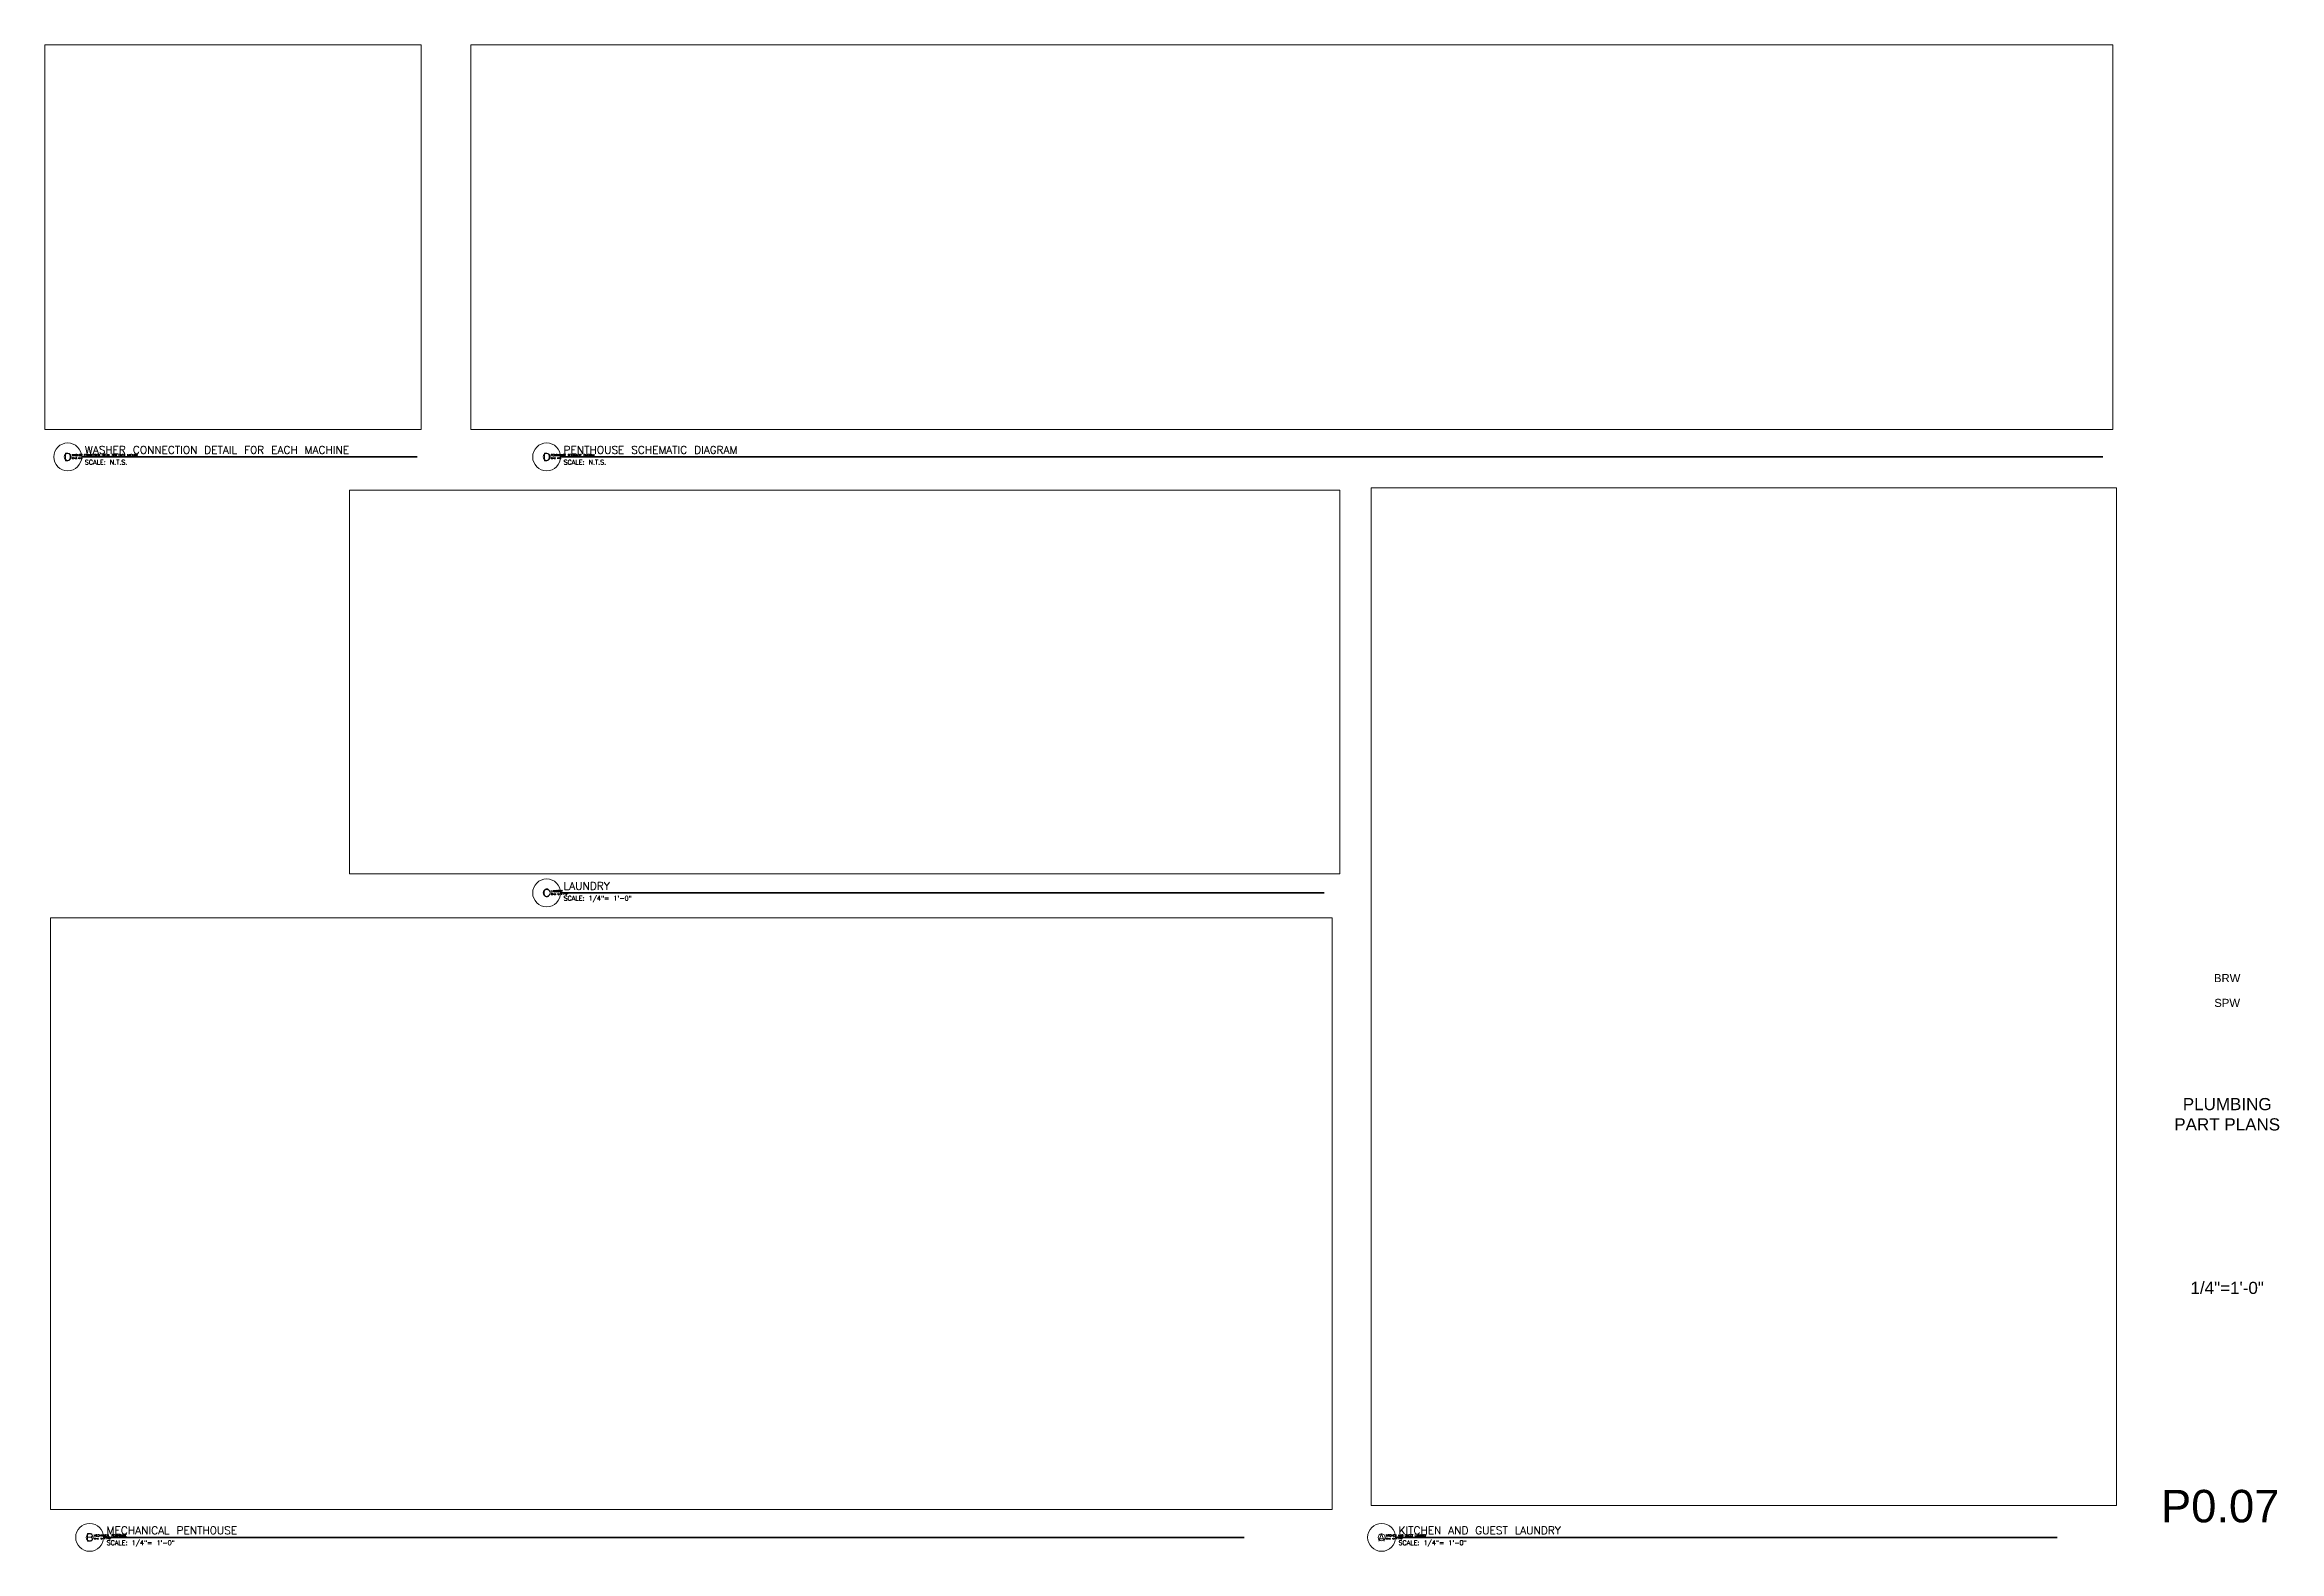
# Paper-space layout 'P0-07_24x36' of a CAD drawing. Extents: x 1.2 to 35, y 0.6 to 23.4.
import ezdxf
from ezdxf.enums import TextEntityAlignment as Align

# ---------------------------------------------------------------- set-up
doc = ezdxf.new("R2010")
doc.units = 0
doc.header["$LTSCALE"] = 18
doc.header["$MEASUREMENT"] = 0
doc.layers.add('0-BORDER-TXT', color=2, linetype='Continuous')
for name, color, linetype, lineweight in [('G-ANNO-TEXT', 70, 'Continuous', 0), ('G-ANNO-TEXT @ 12', 70, 'Continuous', 0), ('G-ANNO-TEXT @ 48', 70, 'Continuous', 0)]:
    doc.layers.add(name, color=color, linetype=linetype, lineweight=lineweight)
doc.layers.add('G-Anno-View', color=161, linetype='Continuous', lineweight=18, plot=False)
doc.styles.add('Arial_1', font='arial.ttf', dxfattribs={"height": 0.092206})
doc.styles.add('RomanS', font='arial.ttf')
doc.styles.get("Standard").update_dxf_attribs({"font": 'txt.shx'})

# ---------------------------------------------------------------- blocks, each defined once
blk = doc.blocks.new('Anno_Title_A1')
at = {"linetype": 'ByBlock', "lineweight": -2}
blk.add_circle((0, 0), 2.25, dxfattribs=at)
blk.add_circle((0, 0), 2.25, dxfattribs=at)
at = {"linetype": 'ByBlock', "lineweight": -2, "style": 'RomanS'}
blk.add_attdef('NUMBER', text='', height=1.25, dxfattribs=at).set_placement((0, 0), align=Align.MIDDLE)
blk = doc.blocks.new('*U2229')
at = {"layer": 'G-ANNO-TEXT @ 12', "xscale": 0.0234375, "yscale": 0.0234375, "zscale": 0.0234375}
blk.add_blockref('Anno_Title_A1', (21.419, 0.776), dxfattribs=at)
at = {"layer": 'G-ANNO-TEXT @ 48', "xscale": 0.09375, "yscale": 0.09375, "zscale": 0.09375}
blk.add_blockref('Anno_Title_A1', (21.419, 0.776), dxfattribs=at)
blk = doc.blocks.new('Anno_Title_T1')
at = {"linetype": 'ByBlock', "lineweight": -2, "style": 'RomanS'}
blk.add_attdef('TITLE', (2.75, 0.5), '', height=1.25, dxfattribs=at)
blk.add_attdef('SCALE', text='', height=0.75, dxfattribs=at).set_placement((2.75, -0.5), align=Align.TOP_LEFT)
blk = doc.blocks.new('*U2230')
at = {"layer": 'G-ANNO-TEXT @ 12'}
ref = blk.add_blockref('Anno_Title_T1', (21.419, 0.776), dxfattribs=dict(at, xscale=0.0234375, yscale=0.0234375, zscale=0.0234375))
ref.add_attrib('SCALE', 'SCALE: 1/4"= 1\'-0"', dxfattribs={"layer": '0', "linetype": 'ByBlock', "lineweight": -2, "height": 0.01758}).set_placement((21.483, 0.765), align=Align.TOP_LEFT)
ref.add_attrib('TITLE', 'KITCHEN AND GUEST LAUNDRY', (21.483, 0.788), dxfattribs={"layer": '0', "linetype": 'ByBlock', "lineweight": -2, "height": 0.0293})
at = {"layer": 'G-ANNO-TEXT @ 48'}
ref = blk.add_blockref('Anno_Title_T1', (21.419, 0.776), dxfattribs=dict(at, xscale=0.09375, yscale=0.09375, zscale=0.09375))
ref.add_attrib('SCALE', 'SCALE: 1/4"= 1\'-0"', dxfattribs={"layer": '0', "linetype": 'ByBlock', "lineweight": -2, "height": 0.07031}).set_placement((21.676, 0.73), align=Align.TOP_LEFT)
ref.add_attrib('TITLE', 'KITCHEN AND GUEST LAUNDRY', (21.676, 0.823), dxfattribs={"layer": '0', "linetype": 'ByBlock', "lineweight": -2, "height": 0.11719})
blk = doc.blocks.new('*U2231')
at = {"layer": 'G-ANNO-TEXT @ 12', "xscale": 0.0234375, "yscale": 0.0234375, "zscale": 0.0234375}
blk.add_blockref('Anno_Title_A1', (1.844, 0.776), dxfattribs=at)
at = {"layer": 'G-ANNO-TEXT @ 48', "xscale": 0.09375, "yscale": 0.09375, "zscale": 0.09375}
blk.add_blockref('Anno_Title_A1', (1.844, 0.776), dxfattribs=at)
blk = doc.blocks.new('*U2232')
at = {"layer": 'G-ANNO-TEXT @ 12'}
ref = blk.add_blockref('Anno_Title_T1', (1.844, 0.776), dxfattribs=dict(at, xscale=0.0234375, yscale=0.0234375, zscale=0.0234375))
ref.add_attrib('SCALE', 'SCALE: 1/4"= 1\'-0"', dxfattribs={"layer": '0', "linetype": 'ByBlock', "lineweight": -2, "height": 0.01758}).set_placement((1.909, 0.765), align=Align.TOP_LEFT)
ref.add_attrib('TITLE', 'MECHANICAL PENTHOUSE', (1.909, 0.788), dxfattribs={"layer": '0', "linetype": 'ByBlock', "lineweight": -2, "height": 0.0293})
at = {"layer": 'G-ANNO-TEXT @ 48'}
ref = blk.add_blockref('Anno_Title_T1', (1.844, 0.776), dxfattribs=dict(at, xscale=0.09375, yscale=0.09375, zscale=0.09375))
ref.add_attrib('SCALE', 'SCALE: 1/4"= 1\'-0"', dxfattribs={"layer": '0', "linetype": 'ByBlock', "lineweight": -2, "height": 0.07031}).set_placement((2.102, 0.73), align=Align.TOP_LEFT)
ref.add_attrib('TITLE', 'MECHANICAL PENTHOUSE', (2.102, 0.823), dxfattribs={"layer": '0', "linetype": 'ByBlock', "lineweight": -2, "height": 0.11719})
blk = doc.blocks.new('*U2233')
at = {"layer": 'G-ANNO-TEXT @ 12', "xscale": 0.0234375, "yscale": 0.0234375, "zscale": 0.0234375}
blk.add_blockref('Anno_Title_A1', (8.768, 10.537), dxfattribs=at)
at = {"layer": 'G-ANNO-TEXT @ 48', "xscale": 0.09375, "yscale": 0.09375, "zscale": 0.09375}
blk.add_blockref('Anno_Title_A1', (8.768, 10.537), dxfattribs=at)
blk = doc.blocks.new('*U2234')
at = {"layer": 'G-ANNO-TEXT @ 12'}
ref = blk.add_blockref('Anno_Title_T1', (8.768, 10.537), dxfattribs=dict(at, xscale=0.0234375, yscale=0.0234375, zscale=0.0234375))
ref.add_attrib('SCALE', 'SCALE: 1/4"= 1\'-0"', dxfattribs={"layer": '0', "linetype": 'ByBlock', "lineweight": -2, "height": 0.01758}).set_placement((8.833, 10.526), align=Align.TOP_LEFT)
ref.add_attrib('TITLE', 'LAUNDRY', (8.833, 10.549), dxfattribs={"layer": '0', "linetype": 'ByBlock', "lineweight": -2, "height": 0.0293})
at = {"layer": 'G-ANNO-TEXT @ 48'}
ref = blk.add_blockref('Anno_Title_T1', (8.768, 10.537), dxfattribs=dict(at, xscale=0.09375, yscale=0.09375, zscale=0.09375))
ref.add_attrib('SCALE', 'SCALE: 1/4"= 1\'-0"', dxfattribs={"layer": '0', "linetype": 'ByBlock', "lineweight": -2, "height": 0.07031}).set_placement((9.026, 10.49), align=Align.TOP_LEFT)
ref.add_attrib('TITLE', 'LAUNDRY', (9.026, 10.584), dxfattribs={"layer": '0', "linetype": 'ByBlock', "lineweight": -2, "height": 0.1172})
blk = doc.blocks.new('*U2505')
at = {"layer": 'G-ANNO-TEXT @ 12', "xscale": 0.0234375, "yscale": 0.0234375, "zscale": 0.0234375}
blk.add_blockref('Anno_Title_A1', (8.768, 17.14), dxfattribs=at)
at = {"layer": 'G-ANNO-TEXT @ 48', "xscale": 0.09375, "yscale": 0.09375, "zscale": 0.09375}
blk.add_blockref('Anno_Title_A1', (8.768, 17.14), dxfattribs=at)
blk = doc.blocks.new('*U2506')
at = {"layer": 'G-ANNO-TEXT @ 12'}
ref = blk.add_blockref('Anno_Title_T1', (8.768, 17.14), dxfattribs=dict(at, xscale=0.0234375, yscale=0.0234375, zscale=0.0234375))
ref.add_attrib('SCALE', 'SCALE: N.T.S.', dxfattribs={"layer": '0', "linetype": 'ByBlock', "lineweight": -2, "height": 0.01758}).set_placement((8.833, 17.128), align=Align.TOP_LEFT)
ref.add_attrib('TITLE', 'PENTHOUSE SCHEMATIC DIAGRAM', (8.833, 17.151), dxfattribs={"layer": '0', "linetype": 'ByBlock', "lineweight": -2, "height": 0.0293})
at = {"layer": 'G-ANNO-TEXT @ 48'}
ref = blk.add_blockref('Anno_Title_T1', (8.768, 17.14), dxfattribs=dict(at, xscale=0.09375, yscale=0.09375, zscale=0.09375))
ref.add_attrib('SCALE', 'SCALE: N.T.S.', dxfattribs={"layer": '0', "linetype": 'ByBlock', "lineweight": -2, "height": 0.07031}).set_placement((9.026, 17.093), align=Align.TOP_LEFT)
ref.add_attrib('TITLE', 'PENTHOUSE SCHEMATIC DIAGRAM', (9.026, 17.187), dxfattribs={"layer": '0', "linetype": 'ByBlock', "lineweight": -2, "height": 0.11719})
blk = doc.blocks.new('*U2509')
at = {"layer": 'G-ANNO-TEXT @ 12', "xscale": 0.0234375, "yscale": 0.0234375, "zscale": 0.0234375}
blk.add_blockref('Anno_Title_A1', (1.513, 17.14), dxfattribs=at)
at = {"layer": 'G-ANNO-TEXT @ 48', "xscale": 0.09375, "yscale": 0.09375, "zscale": 0.09375}
blk.add_blockref('Anno_Title_A1', (1.513, 17.14), dxfattribs=at)
blk = doc.blocks.new('*U2510')
at = {"layer": 'G-ANNO-TEXT @ 12'}
ref = blk.add_blockref('Anno_Title_T1', (1.513, 17.14), dxfattribs=dict(at, xscale=0.0234375, yscale=0.0234375, zscale=0.0234375))
ref.add_attrib('SCALE', 'SCALE: N.T.S.', dxfattribs={"layer": '0', "linetype": 'ByBlock', "lineweight": -2, "height": 0.01758}).set_placement((1.578, 17.128), align=Align.TOP_LEFT)
ref.add_attrib('TITLE', 'WASHER CONNECTION DETAIL FOR EACH MACHINE', (1.578, 17.151), dxfattribs={"layer": '0', "linetype": 'ByBlock', "lineweight": -2, "height": 0.0293})
at = {"layer": 'G-ANNO-TEXT @ 48'}
ref = blk.add_blockref('Anno_Title_T1', (1.513, 17.14), dxfattribs=dict(at, xscale=0.09375, yscale=0.09375, zscale=0.09375))
ref.add_attrib('SCALE', 'SCALE: N.T.S.', dxfattribs={"layer": '0', "linetype": 'ByBlock', "lineweight": -2, "height": 0.07031}).set_placement((1.771, 17.093), align=Align.TOP_LEFT)
ref.add_attrib('TITLE', 'WASHER CONNECTION DETAIL FOR EACH MACHINE', (1.771, 17.187), dxfattribs={"layer": '0', "linetype": 'ByBlock', "lineweight": -2, "height": 0.11719})

psp = doc.layouts.new('P0-07_24x36')

# ---------------------------------------------------------------- linework, layer by layer
at = {"layer": 'G-ANNO-TEXT'}
for points in [[(1.724, 17.14, 0.025, 0.025, 0), (6.809, 17.14, 0.000521, 0.000521, 0)], [(8.979, 17.14, 0.025, 0.025, 0), (32.349, 17.14, 0.000521, 0.000521, 0)], [(8.979, 10.537, 0.025, 0.025, 0), (20.551, 10.537, 0.000521, 0.000521, 0)], [(2.055, 0.776, 0.025, 0.025, 0), (19.339, 0.776, 0.000521, 0.000521, 0)], [(21.629, 0.776, 0.025, 0.025, 0), (31.656, 0.776, 0.000521, 0.000521, 0)]]:
    psp.add_lwpolyline(points, format="xyseb", dxfattribs=at)

# ---------------------------------------------------------------- block references
for name in ['*U2509', '*U2510', '*U2505', '*U2506', '*U2233', '*U2234', '*U2231', '*U2232', '*U2229', '*U2230']:
    psp.add_blockref(name, (0, 0), dxfattribs=at)
at = {"layer": 'G-ANNO-TEXT @ 48'}
ref = psp.add_blockref('Anno_Title_A1', (1.513, 17.14), dxfattribs=dict(at, xscale=0.09375, yscale=0.09375, zscale=0.09375))
ref.add_attrib('NUMBER', 'D', dxfattribs={"layer": '0', "linetype": 'ByBlock', "lineweight": -2, "height": 0.117}).set_placement((1.513, 17.14), align=Align.MIDDLE)
ref = psp.add_blockref('Anno_Title_A1', (8.768, 17.14), dxfattribs=dict(at, xscale=0.09375, yscale=0.09375, zscale=0.09375))
ref.add_attrib('NUMBER', 'D', dxfattribs={"layer": '0', "linetype": 'ByBlock', "lineweight": -2, "height": 0.117}).set_placement((8.768, 17.14), align=Align.MIDDLE)
ref = psp.add_blockref('Anno_Title_A1', (8.768, 10.537), dxfattribs=dict(at, xscale=0.09375, yscale=0.09375, zscale=0.09375))
ref.add_attrib('NUMBER', 'C', dxfattribs={"layer": '0', "linetype": 'ByBlock', "lineweight": -2, "height": 0.117}).set_placement((8.768, 10.537), align=Align.MIDDLE)
ref = psp.add_blockref('Anno_Title_A1', (1.844, 0.776), dxfattribs=dict(at, xscale=0.09375, yscale=0.09375, zscale=0.09375))
ref.add_attrib('NUMBER', 'B', dxfattribs={"layer": '0', "linetype": 'ByBlock', "lineweight": -2, "height": 0.117}).set_placement((1.844, 0.776), align=Align.MIDDLE)
ref = psp.add_blockref('Anno_Title_A1', (21.419, 0.776), dxfattribs=dict(at, xscale=0.09375, yscale=0.09375, zscale=0.09375))
ref.add_attrib('NUMBER', 'A', dxfattribs={"layer": '0', "linetype": 'ByBlock', "lineweight": -2, "height": 0.117}).set_placement((21.419, 0.776), align=Align.MIDDLE)

# ---------------------------------------------------------------- texts
at = {"layer": '0-BORDER-TXT', "style": 'Arial_1'}
for s, height, p in [('BRW', 0.1228, (34.231, 9.246)), ('SPW', 0.1228, (34.231, 8.871)), ('1/4"=1\'-0"', 0.1844, (34.231, 4.558)), ('P0.07', 0.4917, (34.125, 1.25))]:
    psp.add_text(s, height=height, dxfattribs=at).set_placement(p, align=Align.MIDDLE)
at = {"layer": '0-BORDER-TXT', "insert": (34.231, 7.183), "char_height": 0.1844, "width": 2.51547, "attachment_point": 5, "style": 'Arial_1'}
psp.add_mtext('PLUMBING\\PPART PLANS', dxfattribs=at)

# ---------------------------------------------------------------- viewports
at = {"layer": 'G-Anno-View'}
for center, size, view_center_point, view_height, status in [((4.016, 20.469), (5.706, 5.8252), (748.86, 3024.72), 279.6078, 6), ((20.06, 20.469), (24.876, 5.82516), (1619.696, 3024.72), 279.60783, 5), ((13.283, 13.729), (15.002, 5.81004), (1557.489, 1370.661), 278.88196, 3), ((10.963, 5.678), (19.419, 8.96402), (1004.34, 1008.178), 430.27278, 4)]:
    vp = psp.add_viewport(center=center, size=size, view_center_point=view_center_point, view_height=view_height, status=status, dxfattribs=at)
    vp.frozen_layers = ['G-ANNO-TEXT @ 12']
vp = psp.add_viewport(center=(26.907, 8.967), size=(11.293, 15.4128), view_center_point=(2928.471, 1501.843), view_height=739.8126, dxfattribs=at)
vp.frozen_layers = ['G-ANNO-TEXT @ 12']

doc.saveas('drawing.dxf')
